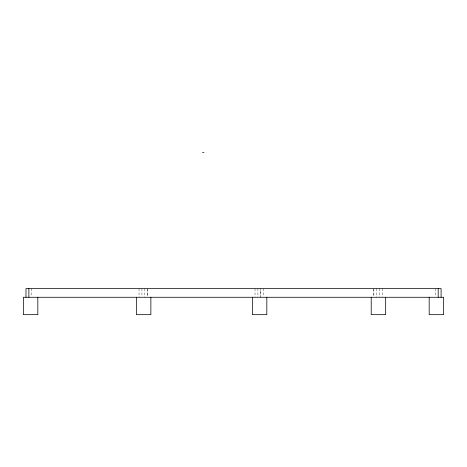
<?xml version="1.0" encoding="UTF-8"?>
<svg xmlns="http://www.w3.org/2000/svg" width="467" height="467" viewBox="0 0 467 467"><rect width="100%" height="100%" fill="white"/><g stroke="black" fill="none" stroke-linecap="round" stroke-linejoin="round"><path stroke-width="0.35" stroke-dasharray="2.33 1.75" d="M435.308 288.577L435.308 296.551M382.555 288.577L382.555 297.275M379.659 288.577L379.659 297.275M376.758 288.577L376.758 297.275M373.857 289.301L373.857 297.275M373.857 288.577L373.857 296.551M263.703 288.577L263.703 296.551M260.808 297.275L260.808 288.577L260.802 296.551M257.907 288.577L257.907 297.275M255.029 288.577L255.011 297.275M147.776 288.577L147.776 296.551M147.735 289.301L147.735 297.275M144.858 288.577L144.834 297.275M141.933 288.577L141.956 296.551M139.038 288.577L139.055 297.275M31.779 288.577L31.779 296.551"/><path stroke-width="0.7" d="M202.52 152.335L203.968 152.335M441.087 297.275L441.087 288.577L25.983 288.577L25.983 297.275M438.192 288.577L438.192 297.275M429.179 297.275L429.179 314.665L443.65 314.665L443.65 297.275L23.35 297.275L23.35 314.665L37.821 314.665L37.821 297.275M385.672 297.275L385.672 314.665L371.207 314.665L371.207 297.275M266.826 297.275L266.826 314.665L252.355 314.665L252.355 297.275M150.87 297.275L150.87 314.665L136.405 314.665L136.405 297.275M28.884 288.577L28.884 297.275"/></g></svg>
